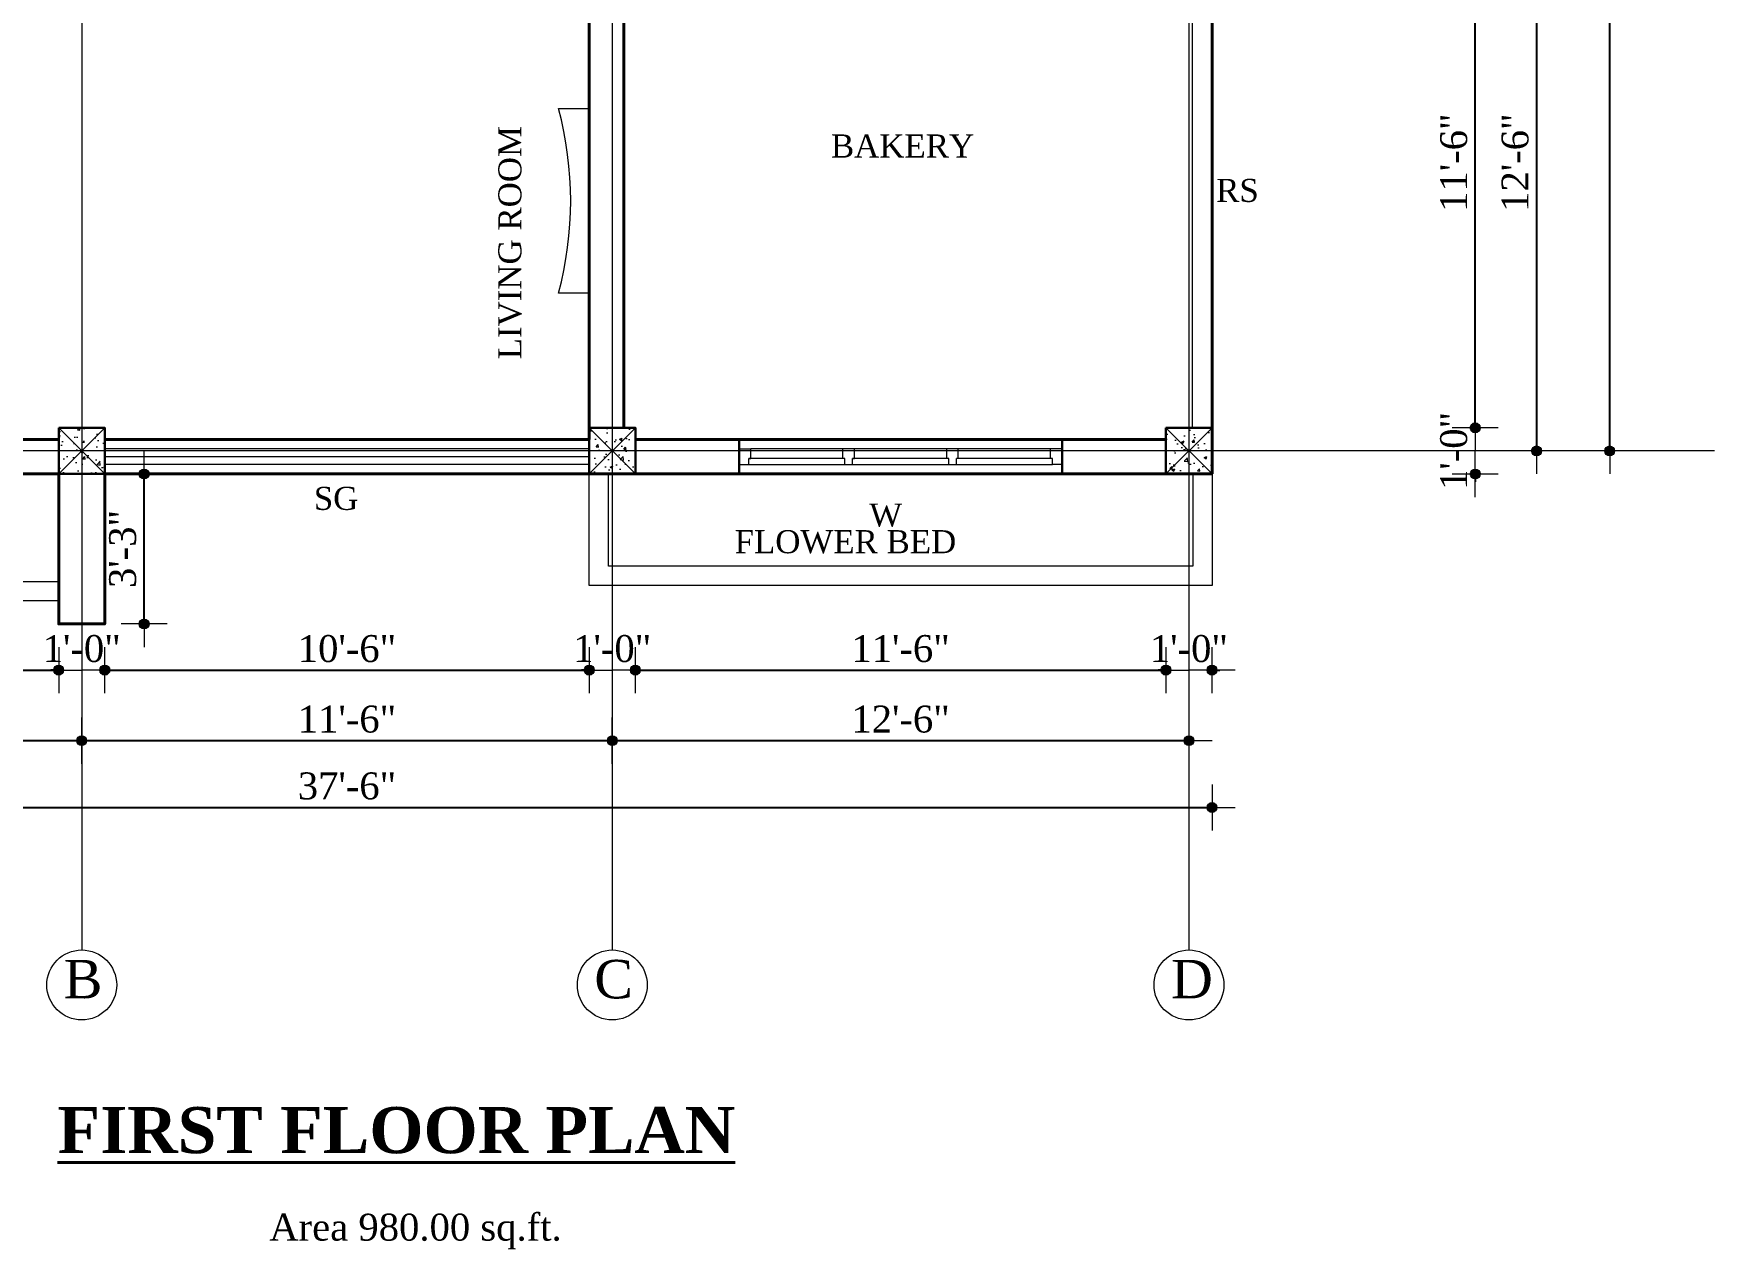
# Model space of a CAD drawing. Header units: feet. Extents: x 28652 to 66086, y -6769 to -640.
# Drawn here: x 63826.3 to 64263.5, y -1387.8 to -1071.7 of the extents above; entities that cross this region are included whole.
import ezdxf

# ---------------------------------------------------------------- set-up
doc = ezdxf.new("R2010")
doc.units = ezdxf.units.FT
doc.header["$LTSCALE"] = 50
doc.header["$MEASUREMENT"] = 0
doc.header["$PDMODE"] = 34
for name, color, linetype, lineweight in [('DIMENSION', 142, 'Continuous', 13), ('SES- Door&Window', 21, 'Continuous', 15), ('SES-DIMENSION', 142, 'Continuous', 13), ('SES-Furniture', 45, 'Continuous', 5), ('SES-HACTH', 8, 'Continuous', 13), ('SES-REBARS', 1, 'Continuous', 40), ('SES-Set Back Line', 2, 'Continuous', 15), ('SES-Staircase', 134, 'Continuous', 13), ('SES-TEXT', 3, 'Continuous', 20), ('SES-TitleText', 7, 'Continuous', 40), ('SES-Wall Plan', 6, 'Continuous', 30)]:
    doc.layers.add(name, color=color, linetype=linetype, lineweight=lineweight)
doc.styles.add('7 INCH', font='times.ttf', dxfattribs={"height": 7})
doc.styles.add('SES-ARAIL', font='times.ttf', dxfattribs={"height": 6})
doc.styles.add('SES-Title Text', font='times.ttf', dxfattribs={"height": 10})
doc.linetypes.add('ZIGZAG', pattern='A,0.0001,-0.2,[131,ltypeshp.shx,S=0.2,R=0,X=-0.2,Y=0],-0.4,[131,ltypeshp.shx,S=0.2,R=180,X=0.2,Y=0],-0.2', length=0.8001)
doc.dimstyles.new('7 INCH', dxfattribs={"dimscale": 0, "dimtxt": 7, "dimasz": 1, "dimexe": 2, "dimexo": 9, "dimgap": 2, "dimtad": 1, "dimdec": 0, "dimzin": 3, "dimdsep": 46, "dimlunit": 4, "dimtxsty": '7 INCH', "dimblk": 'DIM', "dimcen": 3, "dimdle": 3, "dimse1": 1, "dimse2": 1, "dimclrd": 256, "dimclre": 256, "dimclrt": 7, "dimadec": 1, "dimazin": 2, "dimtfac": 1, "dimtdec": 0, "dimtix": 1, "dimtofl": 0, "dimtmove": 2, "dimatfit": 3, "dimldrblk": 'DIM', "dimfxl": 2, "dimfrac": 2, "dimtolj": 2, "dimtzin": 0, "dimarcsym": 0})

# ---------------------------------------------------------------- blocks, each defined once
blk = doc.blocks.new('c11')
at = {"layer": 'SES-HACTH', "linetype": 'ByBlock'}
h = blk.add_hatch(dxfattribs=at)
h.set_pattern_fill('AR-CONC', color=256)
h.set_pattern_definition([(50, (-20422.33, 19414.4167), (7.1726018, -0.6275213), [0.75, -8.25]), (355, (-20422.33, 19414.417), (-1.3875133, 7.5219213), [0.6, -6.6]), (100.451444, (-20421.732, 19414.3644), (5.7850885, 6.8943999), [0.637402, -7.0114211]), (46.1842, (-20422.33, 19416.417), (10.6724133, -1.6551928), [1.125, -12.375]), (96.635635, (-20421.441, 19416.279), (9.3466195, 9.741186), [0.9561034, -10.5171376]), (351.184164, (-20422.33, 19416.417), (9.3466195, 9.741186), [0.9, -9.9]), (21, (-20421.33, 19415.9167), (5.9690705, -4.0261889), [0.75, -8.25]), (326, (-20421.33, 19415.917), (2.4331533, 7.2515005), [0.6, -6.6]), (71.451445, (-20420.8325, 19415.581), (8.4022238, 3.2253115), [0.6374019, -7.0114211]), (37.5, (-20422.33, 19414.4167), (0.12159855, 3.32893854), [0, -6.52, 0, -6.7, 0, -6.625]), (7.5, (-20422.33, 19414.4167), (2.63069537, 3.9441171), [0, -3.82, 0, -6.37, 0, -2.525]), (327.5, (-20424.56, 19414.4167), (5.33822436, -0.22554872), [0, -2.5, 0, -7.8, 0, -10.35]), (317.5, (-20425.56, 19414.4167), (5.8318617, 1.0010498), [0, -3.25, 0, -5.18, 0, -7.35])])
h.paths.add_polyline_path([(-6, 6), (-6, -6), (6, -6), (6, 6)])
for p, q in [((-6, 6), (6, -6)), ((6, 6), (-6, -6))]:
    blk.add_line(p, q, dxfattribs=at)
at = {"layer": 'SES-Wall Plan', "linetype": 'ByBlock'}
blk.add_lwpolyline([(-6, 6), (6, 6), (6, -6), (-6, -6)], close=True, dxfattribs=at)
blk = doc.blocks.new('6H')
at = {"layer": 'SES- Door&Window'}
for p, q in [((-78, -2.5), (-75.5, -2.5)), ((-75.5, -2.5), (3.5, -2.5)), ((-75.5, -2.5), (-75.5, -4)), ((-75.5, -4), (-75, -4)), ((-50.5, -4), (-75.5, -4)), ((-75, -4), (-75, -6.5)), ((-51, -4), (-51, -6.5)), ((-50.5, -2.5), (-50.5, -4)), ((-48.5, -2.5), (-48.5, -4)), ((-48.5, -4), (-48, -4)), ((-23.5, -4), (-48.5, -4)), ((-48, -4), (-48, -6.5)), ((-24, -4), (-24, -6.5)), ((-23.5, -4), (-24, -4)), ((-23.5, -2.5), (-23.5, -4)), ((-21.5, -2.5), (-21.5, -4)), ((3, -4), (-21.5, -4)), ((-21, -4), (-21, -6.5)), ((3, -4), (3, -6.5)), ((3.5, -4), (3, -4)), ((6, -2.5), (3.5, -2.5)), ((3.5, -2.5), (3.5, -4)), ((-78, -6.5), (-75, -6.5)), ((3, -6.5), (-75, -6.5)), ((6, -6.5), (3, -6.5))]:
    blk.add_line(p, q, dxfattribs=at)
at = {"layer": 'SES-Wall Plan'}
for p, q in [((-78, -9), (-78, 0)), ((-78, -9), (-78, 0)), ((6, -9), (6, 0))]:
    blk.add_line(p, q, dxfattribs=at)
blk.add_lwpolyline([(6, 0), (-78, 0), (-78, -9), (6, -9)], close=True, dxfattribs=at)
blk = doc.blocks.new('DIM')
at = {"layer": 'DIMENSION'}
h = blk.add_hatch(color=256, dxfattribs=at)
h.paths.add_polyline_path([(0, 1.28), (0, 0), (1.28, 0, 0.414214)])
h.paths.add_polyline_path([(1.28, 0), (0, 0), (0, -1.28, 0.414214)])
h.paths.add_polyline_path([(0, 0), (-1.28, 0, 0.414214), (0, -1.28)])
h.paths.add_polyline_path([(0, 1.28, 0.414214), (-1.28, 0), (0, 0)])
for p, q in [((0, 6), (0, -6)), ((-6, 0), (6, 0))]:
    blk.add_line(p, q, dxfattribs=at)
blk.add_circle((0, 0), 1.28, dxfattribs=at)
blk = doc.blocks.new('*D1671')
at = {"layer": 'Defpoints', "color": 0, "linetype": 'ByBlock', "transparency": 16777216}
for p in [(63694.85, -1186.19), (63832.85, -1186.19), (63832.85, -1237.19)]:
    blk.add_point(p, dxfattribs=at)
at = {"layer": 'SES-DIMENSION', "linetype": 'ByBlock', "lineweight": -2, "transparency": 16777216}
blk.add_line((63695.85, -1237.19), (63831.85, -1237.19), dxfattribs=at)
at = {"layer": 'SES-DIMENSION', "linetype": 'ByBlock', "lineweight": -2, "transparency": 16777216, "rotation": 180}
blk.add_blockref('DIM', (63694.85, -1237.19), dxfattribs=at)
at = {"layer": 'SES-DIMENSION', "linetype": 'ByBlock', "lineweight": -2, "transparency": 16777216}
blk.add_blockref('DIM', (63832.85, -1237.19), dxfattribs=at)
at = {"layer": 'SES-DIMENSION', "color": 7, "linetype": 'ByBlock', "transparency": 16777216, "insert": (63763.85, -1231.63), "char_height": 7, "attachment_point": 5, "style": '7 INCH'}
blk.add_mtext('\\A2;11\'-6"', dxfattribs=at)
blk = doc.blocks.new('*D1672')
at = {"layer": 'Defpoints', "color": 0, "linetype": 'ByBlock', "transparency": 16777216}
for p in [(63832.85, -1186.19), (63844.85, -1186.19), (63844.85, -1237.19)]:
    blk.add_point(p, dxfattribs=at)
at = {"layer": 'SES-DIMENSION', "linetype": 'ByBlock', "lineweight": -2, "transparency": 16777216}
for p, q in [((63831.85, -1237.19), (63830.85, -1237.19)), ((63845.85, -1237.19), (63846.85, -1237.19))]:
    blk.add_line(p, q, dxfattribs=at)
blk.add_blockref('DIM', (63832.85, -1237.19), dxfattribs=at)
at = {"layer": 'SES-DIMENSION', "linetype": 'ByBlock', "lineweight": -2, "transparency": 16777216, "rotation": 180}
blk.add_blockref('DIM', (63844.85, -1237.19), dxfattribs=at)
at = {"layer": 'SES-DIMENSION', "color": 7, "linetype": 'ByBlock', "transparency": 16777216, "insert": (63838.85, -1231.63), "char_height": 7, "attachment_point": 5, "style": '7 INCH'}
blk.add_mtext('\\A2;1\'-0"', dxfattribs=at)
blk = doc.blocks.new('*D1673')
at = {"layer": 'Defpoints', "color": 0, "linetype": 'ByBlock', "transparency": 16777216}
for p in [(63970.85, -1183.19), (63844.85, -1186.19), (63970.85, -1237.19)]:
    blk.add_point(p, dxfattribs=at)
at = {"layer": 'SES-DIMENSION', "linetype": 'ByBlock', "lineweight": -2, "transparency": 16777216}
blk.add_line((63845.85, -1237.19), (63969.85, -1237.19), dxfattribs=at)
at = {"layer": 'SES-DIMENSION', "linetype": 'ByBlock', "lineweight": -2, "transparency": 16777216, "rotation": 180}
blk.add_blockref('DIM', (63844.85, -1237.19), dxfattribs=at)
at = {"layer": 'SES-DIMENSION', "linetype": 'ByBlock', "lineweight": -2, "transparency": 16777216}
blk.add_blockref('DIM', (63970.85, -1237.19), dxfattribs=at)
at = {"layer": 'SES-DIMENSION', "color": 7, "linetype": 'ByBlock', "transparency": 16777216, "insert": (63907.85, -1231.63), "char_height": 7, "attachment_point": 5, "style": '7 INCH'}
blk.add_mtext('\\A2;10\'-6"', dxfattribs=at)
blk = doc.blocks.new('*D1674')
at = {"layer": 'Defpoints', "color": 0, "linetype": 'ByBlock', "transparency": 16777216}
for p in [(63970.85, -1183.19), (63982.85, -1186.19), (63982.85, -1237.19)]:
    blk.add_point(p, dxfattribs=at)
at = {"layer": 'SES-DIMENSION', "linetype": 'ByBlock', "lineweight": -2, "transparency": 16777216}
for p, q in [((63969.85, -1237.19), (63968.85, -1237.19)), ((63983.85, -1237.19), (63984.85, -1237.19))]:
    blk.add_line(p, q, dxfattribs=at)
blk.add_blockref('DIM', (63970.85, -1237.19), dxfattribs=at)
at = {"layer": 'SES-DIMENSION', "linetype": 'ByBlock', "lineweight": -2, "transparency": 16777216, "rotation": 180}
blk.add_blockref('DIM', (63982.85, -1237.19), dxfattribs=at)
at = {"layer": 'SES-DIMENSION', "color": 7, "linetype": 'ByBlock', "transparency": 16777216, "insert": (63976.85, -1231.63), "char_height": 7, "attachment_point": 5, "style": '7 INCH'}
blk.add_mtext('\\A2;1\'-0"', dxfattribs=at)
blk = doc.blocks.new('*D1675')
at = {"layer": 'Defpoints', "color": 0, "linetype": 'ByBlock', "transparency": 16777216}
for p in [(63982.85, -1186.19), (64120.85, -1186.19), (64120.85, -1237.19)]:
    blk.add_point(p, dxfattribs=at)
at = {"layer": 'SES-DIMENSION', "linetype": 'ByBlock', "lineweight": -2, "transparency": 16777216}
blk.add_line((63983.85, -1237.19), (64119.85, -1237.19), dxfattribs=at)
at = {"layer": 'SES-DIMENSION', "linetype": 'ByBlock', "lineweight": -2, "transparency": 16777216, "rotation": 180}
blk.add_blockref('DIM', (63982.85, -1237.19), dxfattribs=at)
at = {"layer": 'SES-DIMENSION', "linetype": 'ByBlock', "lineweight": -2, "transparency": 16777216}
blk.add_blockref('DIM', (64120.85, -1237.19), dxfattribs=at)
at = {"layer": 'SES-DIMENSION', "color": 7, "linetype": 'ByBlock', "transparency": 16777216, "insert": (64051.85, -1231.63), "char_height": 7, "attachment_point": 5, "style": '7 INCH'}
blk.add_mtext('\\A2;11\'-6"', dxfattribs=at)
blk = doc.blocks.new('*D1676')
at = {"layer": 'Defpoints', "color": 0, "linetype": 'ByBlock', "transparency": 16777216}
for p in [(64120.85, -1186.19), (64132.85, -1186.19), (64132.85, -1237.19)]:
    blk.add_point(p, dxfattribs=at)
at = {"layer": 'SES-DIMENSION', "linetype": 'ByBlock', "lineweight": -2, "transparency": 16777216}
for p, q in [((64119.85, -1237.19), (64118.85, -1237.19)), ((64133.85, -1237.19), (64134.85, -1237.19))]:
    blk.add_line(p, q, dxfattribs=at)
blk.add_blockref('DIM', (64120.85, -1237.19), dxfattribs=at)
at = {"layer": 'SES-DIMENSION', "linetype": 'ByBlock', "lineweight": -2, "transparency": 16777216, "rotation": 180}
blk.add_blockref('DIM', (64132.85, -1237.19), dxfattribs=at)
at = {"layer": 'SES-DIMENSION', "color": 7, "linetype": 'ByBlock', "transparency": 16777216, "insert": (64126.85, -1231.63), "char_height": 7, "attachment_point": 5, "style": '7 INCH'}
blk.add_mtext('\\A2;1\'-0"', dxfattribs=at)
blk = doc.blocks.new('*D1677')
at = {"layer": 'Defpoints', "color": 0, "linetype": 'ByBlock', "transparency": 16777216}
for p in [(63688.85, -1186.19), (63838.85, -1186.19), (63838.85, -1255.52)]:
    blk.add_point(p, dxfattribs=at)
at = {"layer": 'SES-DIMENSION', "linetype": 'ByBlock', "lineweight": -2, "transparency": 16777216}
blk.add_line((63689.85, -1255.52), (63837.85, -1255.52), dxfattribs=at)
at = {"layer": 'SES-DIMENSION', "linetype": 'ByBlock', "lineweight": -2, "transparency": 16777216, "rotation": 180}
blk.add_blockref('DIM', (63688.85, -1255.52), dxfattribs=at)
at = {"layer": 'SES-DIMENSION', "linetype": 'ByBlock', "lineweight": -2, "transparency": 16777216}
blk.add_blockref('DIM', (63838.85, -1255.52), dxfattribs=at)
at = {"layer": 'SES-DIMENSION', "color": 7, "linetype": 'ByBlock', "transparency": 16777216, "insert": (63763.85, -1249.96), "char_height": 7, "attachment_point": 5, "style": '7 INCH'}
blk.add_mtext('\\A2;12\'-6"', dxfattribs=at)
blk = doc.blocks.new('*D1678')
at = {"layer": 'Defpoints', "color": 0, "linetype": 'ByBlock', "transparency": 16777216}
for p in [(63838.85, -1186.19), (63976.85, -1186.19), (63976.85, -1255.52)]:
    blk.add_point(p, dxfattribs=at)
at = {"layer": 'SES-DIMENSION', "linetype": 'ByBlock', "lineweight": -2, "transparency": 16777216}
blk.add_line((63839.85, -1255.52), (63975.85, -1255.52), dxfattribs=at)
at = {"layer": 'SES-DIMENSION', "linetype": 'ByBlock', "lineweight": -2, "transparency": 16777216, "rotation": 180}
blk.add_blockref('DIM', (63838.85, -1255.52), dxfattribs=at)
at = {"layer": 'SES-DIMENSION', "linetype": 'ByBlock', "lineweight": -2, "transparency": 16777216}
blk.add_blockref('DIM', (63976.85, -1255.52), dxfattribs=at)
at = {"layer": 'SES-DIMENSION', "color": 7, "linetype": 'ByBlock', "transparency": 16777216, "insert": (63907.85, -1249.96), "char_height": 7, "attachment_point": 5, "style": '7 INCH'}
blk.add_mtext('\\A2;11\'-6"', dxfattribs=at)
blk = doc.blocks.new('*D1679')
at = {"layer": 'Defpoints', "color": 0, "linetype": 'ByBlock', "transparency": 16777216}
for p in [(63976.85, -1186.19), (64126.85, -1186.19), (64126.85, -1255.52)]:
    blk.add_point(p, dxfattribs=at)
at = {"layer": 'SES-DIMENSION', "linetype": 'ByBlock', "lineweight": -2, "transparency": 16777216}
blk.add_line((63977.85, -1255.52), (64125.85, -1255.52), dxfattribs=at)
at = {"layer": 'SES-DIMENSION', "linetype": 'ByBlock', "lineweight": -2, "transparency": 16777216, "rotation": 180}
blk.add_blockref('DIM', (63976.85, -1255.52), dxfattribs=at)
at = {"layer": 'SES-DIMENSION', "linetype": 'ByBlock', "lineweight": -2, "transparency": 16777216}
blk.add_blockref('DIM', (64126.85, -1255.52), dxfattribs=at)
at = {"layer": 'SES-DIMENSION', "color": 7, "linetype": 'ByBlock', "transparency": 16777216, "insert": (64051.85, -1249.96), "char_height": 7, "attachment_point": 5, "style": '7 INCH'}
blk.add_mtext('\\A2;12\'-6"', dxfattribs=at)
blk = doc.blocks.new('*D1680')
at = {"layer": 'Defpoints', "color": 0, "linetype": 'ByBlock', "transparency": 16777216}
for p in [(63682.85, -1186.19), (64132.85, -1186.19), (64132.85, -1272.9)]:
    blk.add_point(p, dxfattribs=at)
at = {"layer": 'SES-DIMENSION', "linetype": 'ByBlock', "lineweight": -2, "transparency": 16777216}
blk.add_line((63683.85, -1272.9), (64131.85, -1272.9), dxfattribs=at)
at = {"layer": 'SES-DIMENSION', "linetype": 'ByBlock', "lineweight": -2, "transparency": 16777216, "rotation": 180}
blk.add_blockref('DIM', (63682.85, -1272.9), dxfattribs=at)
at = {"layer": 'SES-DIMENSION', "linetype": 'ByBlock', "lineweight": -2, "transparency": 16777216}
blk.add_blockref('DIM', (64132.85, -1272.9), dxfattribs=at)
at = {"layer": 'SES-DIMENSION', "color": 7, "linetype": 'ByBlock', "transparency": 16777216, "insert": (63907.85, -1267.33), "char_height": 7, "attachment_point": 5, "style": '7 INCH'}
blk.add_mtext('\\A2;37\'-6"', dxfattribs=at)
blk = doc.blocks.new('*D1700')
at = {"layer": 'Defpoints', "color": 0, "linetype": 'ByBlock', "transparency": 16777216}
for p in [(64132.85, -1174.19), (64201.31, -1174.19), (64132.85, -1186.19)]:
    blk.add_point(p, dxfattribs=at)
at = {"layer": 'SES-DIMENSION', "linetype": 'ByBlock', "lineweight": -2, "transparency": 16777216}
for p, q in [((64201.31, -1173.19), (64201.31, -1172.19)), ((64201.31, -1187.19), (64201.31, -1188.19))]:
    blk.add_line(p, q, dxfattribs=at)
for p, rotation in [((64201.31, -1174.19), 270), ((64201.31, -1186.19), 90)]:
    blk.add_blockref('DIM', p, dxfattribs=dict(at, rotation=rotation))
at = {"layer": 'SES-DIMENSION', "color": 7, "linetype": 'ByBlock', "transparency": 16777216, "insert": (64195.75, -1180.19), "char_height": 7, "attachment_point": 5, "rotation": 90, "style": '7 INCH'}
blk.add_mtext('\\A2;1\'-0"', dxfattribs=at)
blk = doc.blocks.new('*D1701')
at = {"layer": 'Defpoints', "color": 0, "linetype": 'ByBlock', "transparency": 16777216}
for p in [(64132.85, -1036.3), (64201.31, -1036.3), (64132.85, -1174.19)]:
    blk.add_point(p, dxfattribs=at)
at = {"layer": 'SES-DIMENSION', "linetype": 'ByBlock', "lineweight": -2, "transparency": 16777216}
blk.add_line((64201.31, -1173.19), (64201.31, -1037.3), dxfattribs=at)
for p, rotation in [((64201.31, -1036.3), 90), ((64201.31, -1174.19), 270)]:
    blk.add_blockref('DIM', p, dxfattribs=dict(at, rotation=rotation))
at = {"layer": 'SES-DIMENSION', "color": 7, "linetype": 'ByBlock', "transparency": 16777216, "insert": (64195.75, -1105.24), "char_height": 7, "attachment_point": 5, "rotation": 90, "style": '7 INCH'}
blk.add_mtext('\\A2;11\'-6"', dxfattribs=at)
blk = doc.blocks.new('*D1706')
at = {"layer": 'Defpoints', "color": 0, "linetype": 'ByBlock', "transparency": 16777216}
for p in [(64132.85, -1030.3), (64132.85, -1180.19), (64217.27, -1180.19)]:
    blk.add_point(p, dxfattribs=at)
at = {"layer": 'SES-DIMENSION', "linetype": 'ByBlock', "lineweight": -2, "transparency": 16777216}
blk.add_line((64217.27, -1031.3), (64217.27, -1179.19), dxfattribs=at)
for p, rotation in [((64217.27, -1030.3), 90), ((64217.27, -1180.19), 270)]:
    blk.add_blockref('DIM', p, dxfattribs=dict(at, rotation=rotation))
at = {"layer": 'SES-DIMENSION', "color": 7, "linetype": 'ByBlock', "transparency": 16777216, "insert": (64211.71, -1105.24), "char_height": 7, "attachment_point": 5, "rotation": 90, "style": '7 INCH'}
blk.add_mtext('\\A2;12\'-6"', dxfattribs=at)
blk = doc.blocks.new('*D1707')
at = {"layer": 'Defpoints', "color": 0, "linetype": 'ByBlock', "transparency": 16777216}
for p in [(64132.85, -877.41), (64236.29, -877.41), (64132.85, -1180.19)]:
    blk.add_point(p, dxfattribs=at)
at = {"layer": 'SES-DIMENSION', "linetype": 'ByBlock', "lineweight": -2, "transparency": 16777216}
blk.add_line((64236.29, -1179.19), (64236.29, -878.41), dxfattribs=at)
for p, rotation in [((64236.29, -877.41), 90), ((64236.29, -1180.19), 270)]:
    blk.add_blockref('DIM', p, dxfattribs=dict(at, rotation=rotation))
at = {"layer": 'SES-DIMENSION', "color": 7, "linetype": 'ByBlock', "transparency": 16777216, "insert": (64230.73, -1028.8), "char_height": 7, "attachment_point": 5, "rotation": 90, "style": '7 INCH'}
blk.add_mtext('\\A2;25\'-3"', dxfattribs=at)
blk = doc.blocks.new('*D1709')
at = {"layer": 'Defpoints', "color": 0, "linetype": 'ByBlock', "transparency": 16777216}
for p in [(63844.85, -1186.19), (63855.08, -1186.19), (63844.85, -1225.19)]:
    blk.add_point(p, dxfattribs=at)
at = {"layer": 'SES-DIMENSION', "linetype": 'ByBlock', "lineweight": -2, "transparency": 16777216}
blk.add_line((63855.08, -1224.19), (63855.08, -1187.19), dxfattribs=at)
for p, rotation in [((63855.08, -1186.19), 90), ((63855.08, -1225.19), 270)]:
    blk.add_blockref('DIM', p, dxfattribs=dict(at, rotation=rotation))
at = {"layer": 'SES-DIMENSION', "color": 7, "linetype": 'ByBlock', "transparency": 16777216, "insert": (63849.52, -1205.69), "char_height": 7, "attachment_point": 5, "rotation": 90, "style": '7 INCH'}
blk.add_mtext('\\A2;3\'-3"', dxfattribs=at)

msp = doc.modelspace()

# ---------------------------------------------------------------- linework, layer by layer
at = {"layer": 'SES- Door&Window', "linetype": 'ZIGZAG', "ltscale": 0.25}
msp.add_line((64127.75, -1174.19), (64127.75, -1036.3), dxfattribs=at)
at = {"layer": 'SES- Door&Window', "linetype": 'ByBlock'}
for points in [[(63970.85, -1179.69), (63844.85, -1179.69)], [(63970.85, -1181.69), (63844.85, -1181.69)], [(63970.85, -1183.69), (63844.85, -1183.69)]]:
    msp.add_lwpolyline(points, dxfattribs=at)
at = {"layer": 'SES-DIMENSION'}
for centre in [(63838.85, -1319.04), (63976.85, -1319.04), (64126.85, -1319.04)]:
    msp.add_circle(centre, 9.09, dxfattribs=at)
at = {"layer": 'SES-Furniture', "linetype": 'ByBlock'}
msp.add_lwpolyline([(63962.85, -1091.2), (63970.85, -1091.2), (63970.85, -1139.2), (63962.85, -1139.2)], dxfattribs=at)
msp.add_arc((63874.15, -1115.2), 91.89, 344.8604, 15.1396, dxfattribs=at)
at = {"layer": 'SES-REBARS', "color": 6, "linetype": 'ByBlock'}
for p, q in [((64132.85, -1186.19), (64132.85, -971.85)), ((63970.85, -1177.19), (63970.85, -1036.3)), ((63979.85, -1174.19), (63979.85, -1036.3)), ((63832.85, -1177.19), (63691.85, -1177.19)), ((63970.85, -1177.19), (63844.85, -1177.19)), ((64120.85, -1177.19), (63982.85, -1177.19)), ((63832.85, -1186.19), (63682.85, -1186.19)), ((64132.85, -1186.19), (63844.85, -1186.19))]:
    msp.add_line(p, q, dxfattribs=at)
msp.add_lwpolyline([(63832.85, -1186.19), (63832.85, -1225.19), (63844.85, -1225.19), (63844.85, -1186.19)], dxfattribs=at)
at = {"layer": 'SES-Set Back Line'}
for p, q in [((63838.85, -774.66), (63838.85, -1309.94)), ((63976.85, -774.66), (63976.85, -1309.94)), ((64126.85, -774.66), (64126.85, -1309.94)), ((64263.52, -1180.19), (63592.39, -1180.19))]:
    msp.add_line(p, q, dxfattribs=at)
at = {"layer": 'SES-Staircase', "linetype": 'ByBlock'}
for points in [[(63832.85, -1219.19), (63682.85, -1219.19), (63682.85, -1186.19)], [(63832.85, -1214.19), (63687.85, -1214.19), (63687.85, -1186.19)], [(64132.85, -1186.19), (64132.85, -1215.19), (63970.85, -1215.19), (63970.85, -1186.19)], [(64127.85, -1186.19), (64127.85, -1210.19), (63975.85, -1210.19), (63975.85, -1186.19)]]:
    msp.add_lwpolyline(points, dxfattribs=at)
at = {"layer": 'SES-Wall Plan', "linetype": 'ByBlock'}
for points in [[(63844.85, -1186.19), (63844.85, -1177.19)], [(63970.85, -1177.19), (63970.85, -1186.19)]]:
    msp.add_lwpolyline(points, dxfattribs=at)

# ---------------------------------------------------------------- block references
at = {"layer": 'SES-HACTH', "ltscale": 2, "xscale": -1, "rotation": 180}
msp.add_blockref('6H', (64087.85, -1186.19), dxfattribs=at)
at = {"layer": 'SES-REBARS', "linetype": 'ByBlock'}
for p in [(63838.85, -1180.19), (63976.85, -1180.19), (64126.85, -1180.19)]:
    msp.add_blockref('c11', p, dxfattribs=at)

# ---------------------------------------------------------------- texts
at = {"layer": 'SES-TEXT', "ltscale": 2, "style": 'SES-ARAIL'}
msp.add_text('LIVING ROOM', height=6, rotation=90, dxfattribs=at).set_placement((63953.2, -1156.39))
for s, height, p in [('RS', 6, (64133.93, -1115.46)), ('W', 6, (64043.7, -1199.88)), ('FLOWER BED', 6, (64008.67, -1206.79)), ('B', 10, (63834.17, -1322.52)), ('C', 10, (63972.17, -1322.52)), ('D', 10, (64122.17, -1322.52))]:
    msp.add_text(s, height=height, dxfattribs=at).set_placement(p)
at = {"layer": 'SES-TEXT', "char_height": 6, "attachment_point": 1, "style": 'SES-ARAIL'}
for s, insert, width in [('BAKERY', (64033.72, -1097.91), 106.1211), ('SG', (63899.22, -1189.53), 44.2055)]:
    msp.add_mtext(s, dxfattribs=dict(at, insert=insert, width=width))
at = {"layer": 'SES-TitleText', "style": 'SES-ARAIL'}
msp.add_text('Area 980.00 sq.ft.', height=7, dxfattribs=at).set_placement((63887.63, -1385.51))
at = {"layer": 'SES-TitleText', "insert": (63832.57, -1350.77), "char_height": 12, "width": 233, "attachment_point": 1, "style": 'SES-Title Text'}
msp.add_mtext('{\\fTimes New Roman|b1|i0|c0|p18;\\LFIRST FLOOR PLAN}', dxfattribs=at)

# ---------------------------------------------------------------- dimensions: what is measured, and where the dimension line sits
at = {"layer": 'SES-DIMENSION', "linetype": 'ByBlock'}
for base, p1, p2, picture, middle in [((64236.29, -877.41), (64132.85, -1180.19), (64132.85, -877.41), '*D1707', (64230.73, -1028.8)), ((64217.27, -1180.19), (64132.85, -1030.3), (64132.85, -1180.19), '*D1706', (64211.71, -1105.24)), ((64201.31, -1036.3), (64132.85, -1174.19), (64132.85, -1036.3), '*D1701', (64195.75, -1105.24)), ((64201.31, -1174.19), (64132.85, -1186.19), (64132.85, -1174.19), '*D1700', (64195.75, -1180.19)), ((63855.08, -1186.19), (63844.85, -1225.19), (63844.85, -1186.19), '*D1709', (63849.52, -1205.69))]:
    dim = msp.add_linear_dim(base=base, p1=p1, p2=p2, angle=90, dimstyle='7 INCH', override={"dimscale": 1}, dxfattribs=at)
    dim.commit()
    dim.dimension.update_dxf_attribs({"geometry": picture, "text_midpoint": middle})
for base, p1, p2, picture, middle in [((63970.85, -1237.19), (63844.85, -1186.19), (63970.85, -1183.19), '*D1673', (63907.85, -1231.63)), ((63982.85, -1237.19), (63970.85, -1183.19), (63982.85, -1186.19), '*D1674', (63976.85, -1231.63)), ((64132.85, -1272.9), (63682.85, -1186.19), (64132.85, -1186.19), '*D1680', (63907.85, -1267.33)), ((63838.85, -1255.52), (63688.85, -1186.19), (63838.85, -1186.19), '*D1677', (63763.85, -1249.96)), ((63832.85, -1237.19), (63694.85, -1186.19), (63832.85, -1186.19), '*D1671', (63763.85, -1231.63)), ((63844.85, -1237.19), (63832.85, -1186.19), (63844.85, -1186.19), '*D1672', (63838.85, -1231.63)), ((63976.85, -1255.52), (63838.85, -1186.19), (63976.85, -1186.19), '*D1678', (63907.85, -1249.96)), ((64126.85, -1255.52), (63976.85, -1186.19), (64126.85, -1186.19), '*D1679', (64051.85, -1249.96)), ((64120.85, -1237.19), (63982.85, -1186.19), (64120.85, -1186.19), '*D1675', (64051.85, -1231.63)), ((64132.85, -1237.19), (64120.85, -1186.19), (64132.85, -1186.19), '*D1676', (64126.85, -1231.63))]:
    dim = msp.add_linear_dim(base=base, p1=p1, p2=p2, dimstyle='7 INCH', override={"dimscale": 1}, dxfattribs=at)
    dim.commit()
    dim.dimension.update_dxf_attribs({"geometry": picture, "text_midpoint": middle})

doc.saveas('drawing.dxf')
